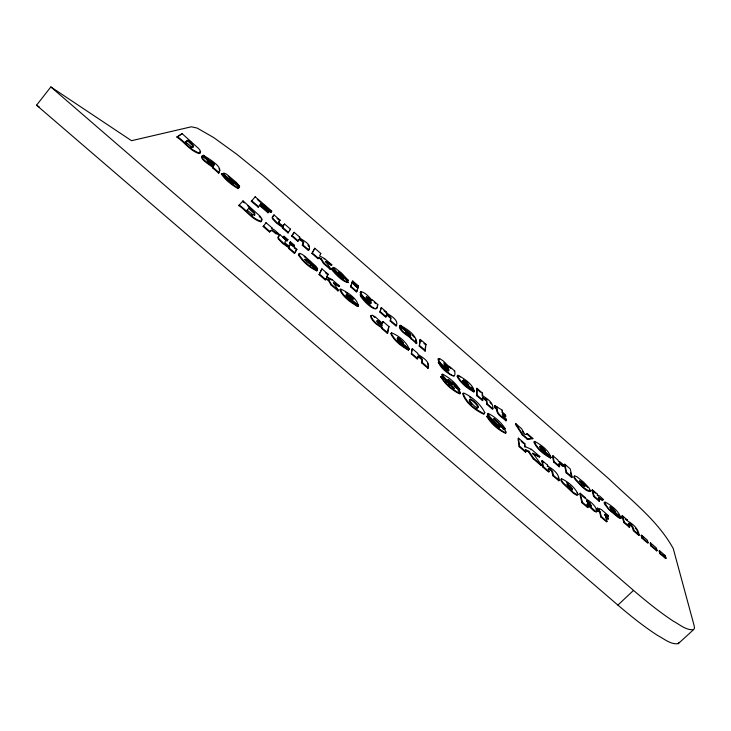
<?xml version="1.0" encoding="UTF-8"?>
<svg xmlns="http://www.w3.org/2000/svg" width="731" height="731" viewBox="0 0 731 731"><rect width="100%" height="100%" fill="white"/><g stroke="black" fill="none" stroke-linecap="round" stroke-linejoin="round"><path stroke-width="1.1" d="M448.944 367.519L449.391 366.35L454.691 370.928C457.122 384.488 442.41 365.993 439.495 364.02C435.155 356.5 448.523 374.034 448.925 369.923C444.887 367.136 439.194 363.682 438.426 358.555L440.044 358.766L443.16 360.895L449.382 367.053L448.944 367.519L447.929 366.277M449.382 367.053L449.391 366.35M448.469 371.129L448.925 369.923M572.081 490.254L571.03 487.751L567.037 484.315M548.104 469.128L548.533 468.516L551.649 471.13L552.983 475.817L558.74 480.77L559.215 480.304C559.069 473.587 553.029 469.156 547.775 466.14L547.592 465.154L542.301 460.603L541.835 461.06L542.914 467.155L548.661 472.098L549.127 471.632L548.597 468.087L550.617 469.174L552.563 471.331L553.458 475.351L559.215 480.304M484.333 413.106L483.748 414.239C475.287 410.237 465.4 402.882 462.705 393.717L464.112 393.57M238.571 188.196L238.105 188.644C231.809 184.989 225.404 180.137 221.374 174.015L221.813 173.503L233.244 183.344L224.91 175.102L223.75 172.982L226.427 174.124L236.497 182.558L239.604 186.442L239.174 186.953L229.086 178.163M428.357 367.748C429.983 361.105 422.28 357.331 417.794 354.252L417.876 353.466L412.348 348.705L411.891 349.199L411.343 354.005L417.346 359.168L418.26 355.915L420.581 357.24L422.463 359.35L421.878 363.06L427.891 368.241L428.357 367.748L422.335 362.567M427.891 368.241L428.055 364.531M425.076 351.118L426.018 344.338L420.316 339.412L419.283 346.119L425.076 351.118L425.415 346.914M421.878 363.06L422.006 359.835L417.803 356.399M419.283 346.119L420.316 339.412M278.374 222.717L280.046 220.132L274.015 214.923L272.142 217.372L272.398 218.797L276.62 223.193L282.742 227.533L283.18 227.03L277.058 222.69L272.837 218.295L272.581 216.869L274.015 214.923M411.343 354.005L412.348 348.705M409.278 349.18C406.463 341.852 398.578 335.556 391.432 332.742L391.186 333.126C394.548 340.354 401.895 345.827 408.848 349.592L400.159 342.41L397.235 338.828L409.278 349.18L408.391 350.085C401.429 346.32 394.082 340.856 390.729 333.628L391.496 333.162M408.839 349.464L397.637 340.061M386.48 314.869L390.592 318.25L390.226 321.064L396.092 326.127L396.54 325.642C398.55 319.401 390.582 315.92 386.562 312.895L386.699 312.219L381.299 307.559L379.946 312.201L385.813 317.254L386.662 314.732M438.618 362.046C439.148 367.236 449.812 375.633 454.234 375.99M390.226 321.064L391.103 318.223L390.683 317.208L387.476 314.504L386.215 315.216M604.985 514.706L607.662 516.981L608.128 516.534L608.311 515.529L601.321 509.534L599.63 508.721L599.594 509.936L597.51 508.136L597.044 508.593L597.529 510.43L599.621 512.23L600.9 517.018L606.547 521.879L607.013 521.422L605.688 516.598L608.347 518.882L607.881 519.339L605.889 517.621M382.989 321.457L382.56 323.568L375.432 316.98L372.317 315.198L370.928 315.628C372.344 320.982 377.79 324.573 382.304 327.342L381.71 328.521L387.393 333.409L389.02 326.638L382.989 321.457L382.541 321.942M387.393 333.409L388.371 328.173M381.71 328.521L382.304 327.342M379.946 312.201L381.299 307.559M377.799 304.535C377.287 316.395 364.385 298.294 360.995 296.32C357.368 289.312 369.886 306.28 371.11 302.78C367.053 300.039 361.891 296.795 360.538 291.879L360.776 291.541C365.5 292.464 369.045 296.987 372.207 300.432L372.362 299.838L377.799 304.535L377.36 305.01C378.612 317.016 359.168 297.49 360.328 294.52M370.507 303.895L371.11 302.78M609.946 506.921L611.116 507.04L613.263 508.858L615.255 511.499L614.798 511.938C614.497 509.635 609.288 507.241 609.946 506.921L615.255 511.499M345.882 295.534L358.126 306.07C358.062 298.869 346.887 291.797 340.564 288.964L340.253 289.293C343.46 296.631 351.118 302.004 358.053 305.887L357.596 306.39C350.661 302.515 342.994 297.133 339.796 289.796L341.578 289.732M358.126 306.07L358.144 304.891M356.856 291.413L358.053 287.493L352.214 282.44L350.487 286.79L356.408 291.897L356.856 291.413L350.935 286.305L352.214 282.44M358.199 287.027L358.51 286.022L352.689 280.996L351.922 282.468L357.761 287.511L358.199 287.027L352.36 281.983L352.689 280.996M356.408 291.897L358.053 287.493M357.761 287.511L358.51 286.022M219.885 170.816L218.998 168.687M596.807 511.59L596.258 512.093L593.791 510.859L586.874 504.463L587.349 503.997L595.253 511.033L596.734 511.636L597.282 511.133C595.573 505.669 590.575 501.466 585.714 498.734L585.485 497.784L580.231 493.261L579.774 493.717L581.894 502.663L587.651 507.616L588.126 507.15L587.349 503.997M328.128 274.198L326.519 277.469L328.128 274.198L321.914 268.844L319.081 274.664L325.414 280.11L326.3 278.566L328.859 280L331.472 284.414L338.426 290.39L337.969 290.901L331.015 284.926L328.402 280.512L325.843 279.078L326.3 278.566M319.081 274.664L321.914 268.844M325.332 261.835L331.417 265.353L331.847 264.86L324.591 258.591L319.621 255.941L320.799 253.456L314.778 248.257L311.927 253.529L318.049 258.811L318.935 257.394L321.421 258.829L323.915 262.996L330.64 268.798L330.202 269.291L323.467 263.489L320.982 259.322L318.497 257.888L318.935 257.394M254.516 215.398L254.123 213.443L248.723 208.362L249.161 207.842L254.571 212.931L254.964 214.877L253.027 214.841L247.142 210.172L246.694 210.692L249.161 207.842M311.927 253.529L314.778 248.257M308.774 249.938C312.439 244.318 302.789 240.581 299.399 237.648L299.719 237.118L294.164 232.321L291.715 236.095L297.745 241.303L299.518 238.955L302.031 240.49L303.785 242.464L302.296 245.223L308.336 250.441L308.774 249.938L302.735 244.721M308.336 250.441L309.496 248.238M302.296 245.223L303.356 242.966L301.592 240.983L299.08 239.448L297.745 241.303M290.719 243.99L289.284 245.936L286.643 244.346L284.816 242.281L286.059 239.969L279.827 234.605L278.264 237.173L279.187 239.046L284.852 244.382L289.357 247.306L288.553 248.403L294.401 253.429L296.905 249.308L290.719 243.99L289.257 246.192M294.401 253.429L296.905 249.308M293.88 246.036L294.365 245.214L290.39 241.787L289.449 243.121L293.433 246.548L293.88 246.036L289.896 242.61L290.39 241.787M293.433 246.548L294.365 245.214M288.553 248.403L289.357 247.306M291.715 236.095L294.164 232.321M286.954 240.974L287.913 239.649L283.966 236.259L283.527 236.771L287.466 240.161L286.954 240.974L283.007 237.575L283.966 236.259M477.617 408.318L477.498 406.326A4.569 1.06 44 0 0 475.918 404.161C474.794 402.854 468.388 396.449 469.384 401.246M282.742 227.533L282.394 228.054L288.041 232.933L290.545 229.196L284.56 224.033L283.107 226.053L282.011 226.062M693.555 629.656L694.45 628.313L694.24 626.01L673.242 548.542C657.964 520.847 631.748 500.772 609.206 479.125L263.617 176.052L237.063 154.469L213.772 137.611L197.242 128.108L191.421 126.783L131.534 140.69L50.85 86.943L36.55 105.209L617.896 605.104C630.588 615.913 643.618 626.394 657.626 635.458C664.031 638.711 670.638 644.779 678.258 643.664L693.555 629.656C685.97 630.487 679.547 624.384 673.205 621.085C659.243 611.847 646.222 601.284 633.521 590.401L50.85 86.943M282.394 228.054L283.18 227.03M284.56 224.033L283.125 225.769L280.558 224.198L278.803 222.215L280.046 220.132M678.258 643.664L679.218 642.257M278.767 233.847L274.646 230.073L271.493 228.31L271.886 227.761L266.057 222.745L263.142 226.546L269.483 232.001L271.932 229.899L276.217 233.116L278.767 233.847L278.319 234.368L275.761 233.628L272.033 230.603L270.287 230.868M270.634 212.465L271.064 211.963L261.241 203.474L260.803 203.976L270.634 212.465L271.74 211.076L255.229 196.822L251.318 201.263L258.153 207.156L258.591 206.654L251.756 200.751L251.318 201.263M271.064 211.963L271.74 211.076M267.994 212.785L268.432 212.282L259.98 204.991L259.542 205.493L267.994 212.785L269.081 211.442L260.656 204.177L261.241 203.474M268.432 212.282L269.081 211.442M199.837 151.354A9.704 2.175 40 0 1 200.166 152.24L199.855 153.318L199.015 153.592C190.151 150.741 184.313 142.189 176.884 137.062L182.12 133.672L198.457 148.338A9.704 2.175 40 0 1 200.596 151.719L200.285 152.806L199.453 153.081C190.581 150.22 184.751 141.668 177.313 136.542M182.12 133.672L176.884 137.062M186.633 143.861L184.934 142.39L187.922 140.251L192.628 144.546L193.605 146.575L192.746 147.068L191.211 146.547L185.363 141.869L187.922 140.251M258.153 207.156L259.98 204.991M214.183 164.438L213.754 164.95L210.848 162.346A2.887 0.649 40.2 0 0 208.609 160.975L202.843 155.794L203.273 155.283C207.248 157.686 223.869 167.262 218.825 171.822L218.715 173.137L212.904 168.13L213.041 166.732C209.98 164.155 201.217 159.285 201.957 155.904L214.357 165.087L211.277 161.825A2.887 0.649 40.2 0 0 209.039 160.454L203.273 155.283M208.609 160.975L209.039 160.454M212.904 168.13L213.041 166.732M227.588 179.186L228.026 178.675M233.29 182.056L233.728 181.544L233.171 180.712L229.315 177.624L237.831 185.966L239.01 187.684L238.544 188.132C232.248 184.468 225.842 179.625 221.813 173.503M232.111 183.563L232.814 183.856L233.171 183.097M232.814 183.856L233.244 183.344M238.763 205.585L239.211 205.064C246.667 209.934 252.378 218.934 261.305 221.347L262.109 219.556A9.814 2.312 40.8 0 0 259.706 215.855L243.039 200.906L238.763 205.585C246.21 210.464 251.93 219.464 260.848 221.868L261.661 220.068A9.814 2.321 40.8 0 0 261.241 219.072M243.039 200.906L242.591 201.427L244.318 202.907M254.799 197.324L255.229 196.822M265.609 223.266L266.057 222.745M263.142 226.546L263.589 226.025L269.931 231.48L269.483 232.001M271.439 228.282L271.886 227.761M275.761 233.628L276.217 233.116M279.827 234.605L277.926 237.292L278.209 238.827L282.586 243.396L288.9 247.827M283.007 237.575L283.454 237.054L287.402 240.462M290.106 229.689L290.545 229.196M288.041 232.933L288.48 232.431L282.833 227.551M285.602 240.481L286.059 239.969M287.466 240.161L287.913 239.649M289.449 243.121L289.896 242.61M299.281 237.612L299.719 237.118M381.481 326.227L381.673 325.258L380.303 323.467L376.803 321.064M320.37 253.949L320.799 253.456M317.309 270.342C309.917 267.171 303.164 261.104 298.805 254.351L299.39 253.383L301.135 253.895A10.983 2.613 41.5 0 1 304.608 256.069L316.002 266.349L317.574 268.807L317.117 269.319L311.232 264.512L311.406 263.452L309.003 260.994L306.39 259.121L305.046 259.066L306.618 261.68L311.507 265.125L317.309 270.342L316.852 270.854C309.46 267.692 302.707 261.616 298.349 254.863L298.942 253.895L299.811 254.022M311.507 265.125L310.401 265.454M320.982 259.322L321.421 258.829M324.153 259.085L324.591 258.591M323.467 263.489L323.915 262.996M347.801 282.431C342.839 281.965 335.081 274.052 331.371 268.907L331.81 268.414C348.166 282.011 346.083 282.988 333.126 267.391L335.41 268.213L341.048 272.69L348.367 280.32L347.929 280.814L343.104 276.802M328.402 280.512L328.859 280M348.367 280.32C345.461 281.088 340.646 270.242 338.115 272.572L338.517 273.029M331.627 280.101L332.075 279.589L339.577 286.049L339.129 286.552L333.775 283.537M337.676 274.454L337.759 273.367M331.015 284.926L331.472 284.414M342.738 275.642L342.3 276.126L338.014 272.325M342.72 277.625L342.282 278.118L334.094 270.196L332.687 267.884L333.829 268.021M351.922 282.468L352.36 281.983M350.487 286.79L350.935 286.305M346.613 294.282L352.616 299.454L351.035 297.06L347.499 294.337L346.156 294.785L348.139 295.488L351.958 299.281M558.776 463.838L559.919 463.993L562.422 466.214L564.213 465.629L560.458 462.184L558.274 461.142L558.073 460.192L552.956 455.769L552.508 456.217L553.669 462.029L559.224 466.817L559.407 463.198L562.87 465.766L564.213 465.629M192.92 147.379L192.756 145.716L187.492 140.763M365.564 300.121L366.012 299.637M386.699 312.219L386.26 312.694L383.949 310.702M386.123 313.371L386.562 312.895M388.563 327.132L389.02 326.638M400.25 325.313L405.742 330.248A2.732 0.621 42.9 0 1 407.587 331.289L410.356 333.784L409.917 334.259L407.149 331.764A2.732 0.621 42.9 0 0 405.303 330.723L399.811 325.788L400.25 325.313C406.948 328.977 416.378 334.752 416.78 343.104L416.332 343.579L410.329 337.786C406.628 334.944 400.268 331.527 399.373 327.113M405.303 330.723L405.742 330.248M402.489 344.831L402.955 344.338M410.329 337.786L410.776 337.311C407.076 334.469 400.725 331.042 399.811 326.638L410.74 334.597L410.356 333.784M410.886 338.882L411.334 338.398L410.776 337.311M426.018 344.338L425.579 344.804L423.953 343.396M443.744 367.538L444.192 367.072M459.872 392.803L459.808 393.991C452.334 390.4 444.96 384.25 440.793 376.922L441.259 376.438L447.527 381.692C465.364 399.437 444.667 378.859 442.145 374.363L442.401 374.053C449.181 377.507 455.806 383.035 459.826 389.623L459.37 390.107L454.764 386.233M454.253 371.394L454.691 370.928M447.363 382.898L447.527 381.692M468.233 386.9L468.681 386.434L474.282 391.432L473.834 391.898C467.136 388.325 460.439 382.971 456.966 376.173L458.209 375.78M482.497 400.643L476.822 395.745L476.914 388.289L482.487 393.114L482.661 395.69C487.111 398.779 493.526 402.425 492.904 408.766L492.456 409.232L486.773 404.325L486.407 400.935L482.46 397.701L482.497 400.643L482.908 397.235L486.846 400.469L487.221 403.859L492.904 408.766M462.75 381.619L474.117 391.432C473.268 384.405 464.066 378.649 457.962 375.149L457.414 375.707C460.886 382.496 467.584 387.859 474.282 391.432M476.822 395.745L476.914 388.289M482.049 393.57L482.487 393.114M486.773 404.325L487.221 403.859M505.733 416.341L505.569 414.852L502.508 412.211L502.298 410.219L494.869 405.614L494.558 407.532L496.614 409.314C496.504 414.852 502.544 417.428 505.925 420.809L506.373 420.343L505.797 418.561L503.092 416.186L502.663 413.691L505.733 416.341L505.285 416.798L502.215 414.148M494.558 407.532L494.869 405.614M505.505 432.076L505.587 433.364C498.14 429.929 491.004 423.669 486.782 416.487L487.248 416.012L493.407 421.175L497.199 425.661L500.004 427.343L489.752 416.725L488.006 413.326C494.75 416.652 501.174 422.253 505.231 428.722L504.765 429.188L493.827 419.137M496.833 406.436L496.477 407.843M496.614 409.314L497.062 408.857L494.997 407.076M502.298 410.219L502.06 412.668L502.508 412.211M493.288 422.399L493.407 421.175M503.092 416.186L502.645 416.643L503.632 417.648M503.038 417.099L503.485 416.643M498.734 424.117L499.191 423.642L498.103 422.015L493.873 418.488L504.152 429.106L505.971 431.601L506.053 432.889C498.606 429.453 491.47 423.194 487.248 416.012M505.797 418.561L505.349 419.018L505.925 420.809M515.446 424.218L515.885 423.761L521.651 428.741L524.968 434.643L527.343 433.657L532.908 438.454L527.197 439.194L522.245 434.918L515.446 424.218L517.091 425.643M524.52 445.106L524.812 447.134L525.278 446.668L524.831 443.626L518.489 438.161L518.032 438.627L519.111 446.678L525.552 452.224L525.726 449.748L528.833 451.219L533.74 458.392L541.634 465.19L541.168 465.656L533.264 458.858L528.367 451.685L525.26 450.214L525.726 449.748M522.245 434.918L522.692 434.461L515.885 423.761M527.343 433.657L526.896 434.104L532.46 438.911M519.111 446.678L519.577 446.212L518.489 438.161M527.197 439.194L532.908 438.454M524.374 444.092L524.831 443.626M528.367 451.685L528.833 451.219M530.998 449.793L531.455 449.337L539.853 456.564L539.387 457.021L532.433 453.686L532.89 453.22L539.853 456.564M533.264 458.858L533.74 458.392M545.253 451.082C534.434 442.822 542.932 446.349 545.253 451.082L544.805 451.53L542.932 448.98L539.871 446.632M544.979 453.11L545.436 452.653L550.918 457.551L550.47 458.008C543.846 454.472 536.691 448.989 533.849 441.981L534.754 441.844M540.392 448.606L550.617 457.423C549.474 450.607 540.766 444.622 534.608 441.314L534.297 441.524C537.148 448.532 544.293 454.015 550.918 457.551M542.914 467.155L543.38 466.68L542.301 460.603M547.592 465.154L547.309 466.606L547.775 466.14M553.669 462.029L554.125 461.572L552.956 455.769M552.983 475.817L553.458 475.351M564.341 464.642L564.789 464.194L570.226 468.891L572.108 477.087L571.66 477.535L566.141 472.783L564.341 464.642L565.895 465.976M566.141 472.783L566.589 472.327L564.789 464.194M599.082 501.192L593.599 496.459L591.973 490.291L592.43 489.852L597.474 494.211L597.748 495.216L599.822 496.175L603.541 499.584L601.896 500.287L598.515 497.784L599.082 501.192L599.539 500.744L598.972 497.345L602.344 499.849L603.541 499.584M585.485 497.784L585.019 498.24L582.022 495.655M581.894 502.663L582.369 502.206L580.231 493.261M593.599 496.459L594.056 496.02L592.43 489.852M597.474 494.211L597.3 495.655M597.529 510.43L597.995 509.982L597.51 508.136M599.621 512.23L600.087 511.773L597.995 509.982M600.9 517.018L601.366 516.561L600.087 511.773M608.128 516.534L605.213 514.167L604.711 515.191L606.036 516.333M607.845 515.976L608.311 515.529M605.597 502.626L604.089 502.59L604.683 504.372L608.704 509.333L618.07 517.365L620.601 518.507L621.058 518.069L615.676 513.263L614.396 513.29M639.214 534.973L633.814 530.313C634.828 527.49 625.837 517.886 629.747 526.804L629.29 527.243L623.899 522.592L621.926 516.141L622.383 515.711L627.344 519.997L627.673 521.048C633.019 523.963 638.2 528.632 639.214 534.973L638.757 535.412L633.357 530.752L631.922 526.512L628.231 523.487M610.641 509.224L620.619 517.831C619.267 511.216 610.933 505.002 604.756 501.868C606.821 508.813 614.579 514.642 621.058 518.069M623.899 522.592L624.347 522.153L622.383 515.711M627.344 519.997L626.896 520.435L625.243 519.001M641.142 535.631L641.59 535.193L647.3 540.118L648.169 542.694L647.712 543.133L641.982 538.19L641.142 535.631L643.582 537.742M641.982 538.19L642.439 537.751L641.59 535.193M650.535 542.914L650.078 543.343L650.955 545.929L656.666 550.863L657.132 550.425L656.219 547.821L650.535 542.914L651.412 545.5L657.132 550.425M650.955 545.929L651.412 545.5M659.444 550.607L658.987 551.037L659.91 553.65L665.603 558.566L666.06 558.137L665.119 555.496L659.444 550.607L660.367 553.221L666.06 558.137M659.91 553.65L660.367 553.221M665.119 555.496L664.662 555.925L663.044 554.527M617.896 605.104L633.521 590.401M304.589 259.578L307.13 260.382L311.232 264.512M399.811 325.788L401.557 326.309M223.814 173.457L223.284 173.896L224.481 175.614L232.741 183.609M201.528 156.425C200.769 159.806 209.541 164.676 212.611 167.244M409.744 336.424L410.192 335.931L405.413 332.349M579.29 481.172L582.671 483.474L584.654 486.334M599.511 509.205L599.054 510.092M561.7 479.207L560.805 479.965A7.209 1.617 45.2 0 0 562.742 483.264L573.543 493.425L576.96 495.38L577.782 494.54M488.207 413.865L487.358 414.157L488.463 416.204L499.547 427.818L498.853 427.736M574.612 476.265L573.789 476.987A6.954 1.499 45.2 0 0 575.708 480.157C578.815 483.054 586.627 493.023 590.109 491.04M442.666 374.647L441.688 374.848L442.694 376.812L453.713 388.389L452.955 388.252M371.86 315.691L370.471 316.13C371.878 321.485 377.324 325.076 381.847 327.844M462.979 380.54L468.014 384.798M202.843 155.794L203.52 155.95M361.406 292.071L360.1 292.363C361.452 297.289 366.606 300.523 370.663 303.264M397.235 338.325L400.049 340.07L402.58 342.839M212.419 166.193L213.333 166.074L207.96 161.999M370.151 301.967C372.582 301.711 367.757 297.508 366.204 297.243L365.993 298.056M439.605 359.232L437.979 359.031C438.746 364.157 444.448 367.602 448.478 370.389M525.278 446.668L531.455 449.337M597.885 495.737L598.552 496.047M190.773 147.068L191.604 147.461M615.676 513.263L612.212 510.64L610.266 508.063L621.076 517.393M326.976 276.958L332.075 279.589M328.219 278.347L330.777 279.662M545.436 452.653L541.826 449.903L539.99 447.418L551.064 456.976M476.164 407.925L476.786 408.254M468.681 386.434L464.907 383.537L463.198 381.153M339.577 286.049L333.336 282.531L338.426 290.39M586.609 501.219L589.25 503.266L591.068 505.962M331.847 264.86L325.77 261.351L330.64 268.798M400.186 327.406L400.816 327.79M444.22 364.23L446.979 366.423L448.551 368.808M459.178 376.237L460.384 376.977M446.997 368.47L447.811 368.972M287.237 245.698L288.133 246.256M251.638 214.786L252.57 215.371M408.519 335.739L409.25 336.205M36.55 105.209L39.41 107.064M210.93 165.288L211.798 165.855M368.89 303.438L369.712 303.986M373.815 316.687L374.985 317.473M559.169 462.047L560.01 462.632M401.401 344.219L399.693 342.903M467.255 386.361L465.665 385.127M211.606 163.826L213.15 165.005M304.16 256.581L305.576 257.668M469.448 396.851L470.865 397.947M345.726 292.309L347.517 293.707M589.159 505.56L590.045 506.254M228.209 176.272L231.133 178.684M206.919 160.098L209.267 161.962M506.373 420.343C502.992 416.972 496.952 414.386 497.062 408.857M311.689 264.001L317.574 268.807M543.352 452.105L541.379 450.36M630.387 523.396L631.876 524.63M233.728 181.544L239.604 186.442M221.374 174.015L225.258 177.249M331.371 268.907C337.594 276.263 361.534 293.944 338.554 272.078M334.771 271.731L337.32 273.86M485.667 398.45L487.102 399.638M398.66 337.713L399.958 338.809M566.717 482.414L567.932 483.429M440.793 376.922L442.365 378.238M445.499 380.86L447.061 382.176M486.782 416.487L489.094 418.424M491.406 420.362L492.941 421.65M459.826 389.623L448.194 379.38L458.593 389.888L460.329 392.328L460.274 393.506C452.791 389.915 445.426 383.766 441.259 376.438M499.191 423.642L505.231 428.722M358.583 305.567L346.339 295.032L349.18 298.559L358.053 305.887M289.01 247.891L294.849 252.917M319.538 274.152L325.871 279.598M382.167 328.018L387.85 332.907M411.8 353.512L417.812 358.674M519.577 446.212L526.018 451.758M543.38 466.68L549.127 471.632M601.366 516.561L607.013 521.422M582.369 502.206L588.126 507.15M277.031 218.405L279.617 220.634M328.996 263.261L331.417 265.353M354.279 285.09L357.614 287.968M374.254 302.332L375.807 303.676M448.953 366.816L451.219 368.78M591.973 490.291L595.345 493.197M621.926 516.141L623.58 517.575M260.218 204.68L264.43 208.308M266.121 209.77L268.642 211.944M462.75 380.723L474.565 390.966M213.333 167.609L219.154 172.626M292.153 235.592L298.184 240.801M312.365 253.036L318.497 258.317M380.394 311.717L386.251 316.77M390.665 320.58L396.54 325.642M411.334 338.398L416.78 343.104M419.731 345.644L425.524 350.642M477.27 395.279L482.944 400.177M522.692 434.461L527.654 438.737M554.125 461.572L559.681 466.369M566.589 472.327L572.108 477.087M594.056 496.02L599.539 500.744M624.347 522.153L629.747 526.804M642.439 537.751L648.169 542.694M247.754 205.868L249.472 207.348M325.35 272.69L327.68 274.701M521.203 441.36L523.579 443.406M537.714 455.577L539.387 457.021M605.177 514.743L607.827 517.018L608.347 518.882M294.136 247.827L295.68 249.152M336.625 284.405L339.129 286.552M541.835 461.06L543.343 462.367M189.32 140.772L191.01 142.234M257.275 199.462L260.574 202.313M263.882 205.164L266.358 207.302M354.745 283.628L357.24 285.784M419.877 339.878L421.513 341.286M476.466 388.746L480.459 392.191M212.091 162.227L214.558 164.384M341.404 273.869L342.985 275.258M309.469 260.912L310.693 261.99M350.268 296.046L353.758 299.217M465.272 380.796L466.689 382.057M405.02 347.079L408.391 350.085M351.629 301.071L354.608 303.73M356.107 305.065L357.596 306.39M619.066 517.137L620.601 518.507M444.009 362.439L445.581 363.846M548.899 456.61L550.47 458.008M471.431 389.751L473.834 391.898M314.367 268.615L316.852 270.854M438.171 362.521L440.555 364.678M561.061 463.491L563.765 466.076M230.228 179.671L231.846 181.142M452.59 382.185L456.838 386.315M451.868 384.104L447.737 379.855L452.845 384.195M583.749 483.182L587.825 487.422M378.969 320.781L380.157 321.914M234.432 183.508L235.62 184.651M411.909 334.825L414.468 337.43M495.856 425.351L493.827 423.203M449.885 385.813L448.441 384.342M499.62 425.405L501.466 427.224M444.384 368.451L445.097 369.173M228.364 180.356L229.105 181.096M471.714 404.243L469.768 401.931M502.617 428.412L503.696 429.581M284.679 243.35L285.291 244.044M489.998 402.397L491.323 404.005M307.934 245.232L309.14 246.74M635.531 528.221L636.719 529.82M458.136 390.363L459.232 391.752M237.392 186.478L238.187 187.474M471.888 387.202L473.076 388.764M333.034 270.369L331.81 268.414M532.89 453.22L541.634 465.19M539.825 463.81L541.168 465.656M238.096 185.235L239.174 186.953M463.025 382.249L463.509 382.943M549.273 454.518L549.749 455.258M328.374 266.495L330.202 269.291M336.836 289.156L337.969 290.901M316.24 267.774L317.117 269.319M503.833 427.434L504.765 429.188M347.389 279.918L347.929 280.814M458.529 388.426L459.37 390.107M427.416 363.216L427.827 363.919M589.378 489.505L589.844 490.337M522.309 431.162L523.414 433.127M416.332 343.579L415.573 338.965M577.042 492.941L577.517 493.818M595.957 509.187L596.432 510.101M637.121 530.542L637.395 531.209M218.395 172.333L218.715 173.137M664.972 556.803L665.603 558.566M550.132 455.943L550.617 457.423M656.063 549.118L656.666 550.863M637.734 532.259L638.757 535.412M628.313 524.109L629.29 527.243M570.482 472.409L571.66 477.535M558.813 464.843L559.224 466.817M558.137 477.782L558.74 480.77M525.26 450.214L525.552 452.224M482.104 394.429L482.213 396.147M259.258 216.376A9.814 2.321 40.8 0 1 260.437 217.838M561.271 478.942L561.271 479.499A7.209 1.608 45.2 0 0 563.217 482.807L572.373 491.689L576.558 494.576L578.276 494.668C575.315 487.696 568.316 481.903 561.572 478.695L561.271 478.942M586.664 500.781L588.583 504.125L591.562 506.108L589.716 502.809L586.664 500.781M207.65 161.204C211.615 166.741 218.624 167.966 207.65 161.204M585.102 485.887L584.654 486.471L581.721 484.16L579.738 480.724L583.119 483.036L585.102 485.887M572.565 489.203L572.071 489.816L569.01 487.422L567.009 483.849L570.545 486.225L572.565 489.203M484.79 412.631L484.205 413.764C475.744 409.753 465.866 402.397 463.162 393.241L463.682 392.967C472.217 396.924 480.66 404.051 484.79 412.631M478.312 407.021C476.036 409.177 471.513 403 469.841 400.771C468.854 395.974 475.26 402.388 476.374 403.676A4.569 1.06 44 0 1 477.964 405.851L478.312 407.021M410.639 335.456C406.939 335.977 401.155 326.931 410.639 335.456M444.165 363.682L443.991 364.038C448.158 371.677 451.804 367.3 444.165 363.682M377.26 320.562L377.05 321.539L378.311 323.248L381.938 325.734L382.13 324.765L380.76 322.974L377.26 320.562M590.602 491.159C584.91 490.172 580.313 483.821 576.156 479.71A6.954 1.499 45.2 0 1 574.246 476.539L574.502 475.762L577.006 476.822L583.603 482.177L589.149 488.089L590.602 491.159M366.642 296.768L366.359 297.042C370.224 304.535 374.656 300.651 366.642 296.768M463.417 380.074L468.772 385.073L467.036 382.624L463.417 380.074M397.691 337.832L403.293 343.067L401.611 340.6L397.691 337.832"/></g></svg>
